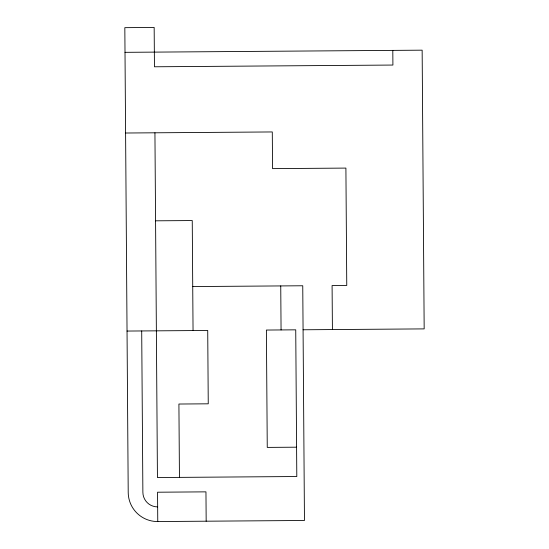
<?xml version="1.0" encoding="UTF-8"?>
<svg xmlns="http://www.w3.org/2000/svg" width="549" height="549" viewBox="0 0 549 549"><rect width="100%" height="100%" fill="white"/><g stroke="black" fill="none" stroke-linecap="round" stroke-linejoin="round"><path stroke-width="0.82" d="M125.007 52.333L422.147 50.172L424.171 328.892L303.069 329.777M125.591 133.016L272.29 131.945L272.558 168.625L345.904 168.09L346.762 285.446L332.09 285.555L332.413 329.565M155.573 220.822L192.246 220.554L193.049 330.573M192.726 286.564L302.753 285.768L304.462 520.479L157.762 521.55A29.337 29.337 0 0 1 128.212 492.426L124.829 27.663L154.166 27.45L154.454 66.786L392.912 65.05L392.803 50.384M127.032 331.054L207.721 330.471L208.249 403.817L178.912 404.03L179.448 477.383M296.59 447.188L267.253 447.401L266.395 330.045L295.739 329.832L296.803 476.525L157.439 477.541L154.935 132.803M280.745 285.926L281.067 329.935M206.17 521.2L205.957 491.856L157.549 492.213L157.762 521.55M141.704 330.951L142.877 492.316A14.672 14.672 0 0 0 157.652 506.878"/></g></svg>
